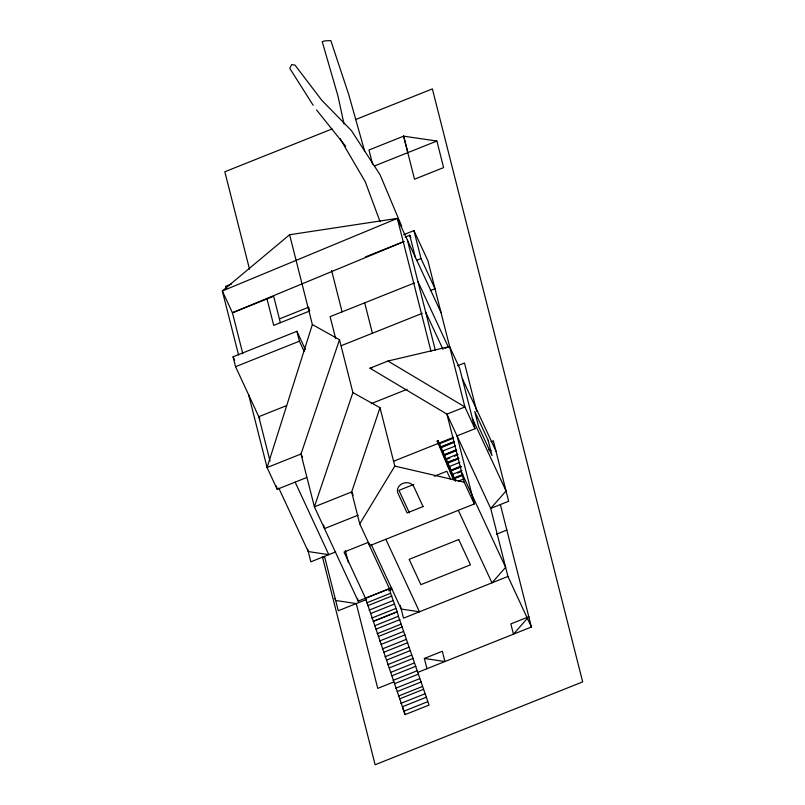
<?xml version="1.0" encoding="UTF-8"?>
<svg xmlns="http://www.w3.org/2000/svg" width="805" height="805" viewBox="0 0 805 805"><rect width="100%" height="100%" fill="white"/><g stroke="black" fill="none" stroke-linecap="round" stroke-linejoin="round"><path stroke-width="1.21" d="M441.08 312.662L397.318 218.386L289.599 234.738L312.36 324.566L267.079 467.544L277.182 489.309L306.544 477.586M312.36 324.566L339.499 339.73L301.01 454L314.393 506.828L358.165 601.114L391.753 587.7M352.892 392.568L314.393 506.828L351.654 491.956L380.02 407.733L352.892 392.568L339.499 339.73M417.805 672.366L531.401 627.004L507.945 576.461L490.698 508.418L446.936 414.142L369.998 368.207L387.96 361.032L449.582 346.532L459.685 368.298L475 428.733L457.039 435.908L474.286 503.95L369.847 545.649L359.744 523.884L394.812 466.085L380.02 407.733M289.599 234.738L222.331 290.977L238.532 354.904M403.939 241.601L232.434 312.753L242.828 353.757M332.093 128.941L224.826 171.777L249.52 269.182M355.418 119.633L432.376 88.902L582.669 681.875L375.13 764.75L322.352 556.537M403.607 136.166L414.515 179.213L443.615 167.591L436.884 141.026L403.607 136.166L368.972 149.992L372.554 164.129M374.305 166.021L436.884 141.026M226.346 288.733L225.732 286.328L231.498 284.024M403.637 234.708L413.921 230.602L427.928 260.78L464.898 406.968L475 428.733M405.106 237.103L409.755 235.251L410.792 237.485M365.39 256.936L403.919 241.55M416.437 260.367L421.005 258.536L413.921 230.602M279.405 318.891L308.677 307.208L309.643 311.012L273.72 325.351L266.898 298.454M414.454 282.968L330.11 316.647L335.665 338.543M259.834 418.972L235.563 366.688L233.058 356.806L296.914 331.298L305.357 349.491M235.563 366.688L299.42 341.189L296.914 331.298M430.343 290.585L435.012 288.713L421.005 258.536M341.28 345.677L422.162 313.376M286.65 405.579L258.777 416.708L270.027 461.064M445.085 348.324L449.582 346.532M457.532 365.792L464.495 363.015L476.731 411.315M371.246 403.617L407.058 389.308M453.326 479.619L437.185 441.029L438.021 440.697L439.922 444.803M393.494 461.285L453.577 437.296M437.89 443.827L438.725 443.495L438.021 440.697M453.406 438.182L439.439 443.756L440.285 447.117L440.607 447.811L454.573 442.227M440.285 447.117L454.262 441.543M441.854 446.765L451.172 443.042M456.747 450.438L443.947 455.55L443.625 454.865L442.659 451.052L455.469 445.94M443.625 454.865L456.435 449.754M455.731 450.569L444.088 455.217L443.464 453.648M458.931 458.649L447.288 463.298L446.966 462.613L446 458.8L457.643 454.151M449.814 458.085L446.322 459.484L446 458.8M454.473 456.224L457.965 454.835M491.1 441.704L493.344 440.808L508.659 501.253L490.698 508.418L506.063 490.99L472.404 418.469M446.966 462.613L458.609 457.965M457.914 458.78L447.308 462.493M461.104 466.86L450.629 471.046L450.307 470.351L449.341 466.538L459.816 462.352M413.77 484.439L398.948 490.366L409.393 512.876M434.298 476.248L446.845 471.237L450.498 479.116M450.307 470.351L460.782 466.175M450.77 470.704L461.245 466.528M462.11 475.534L453.97 478.784L452.682 474.286L461.99 470.563M457.653 473.109L461.144 471.72M358.104 515.18L324.506 528.593L323.59 524.991M453.648 478.1L462.956 474.376M454.111 478.452L462.261 475.202M458.347 481.098L464.173 478.774M335.645 551.918L310.841 561.82L307.631 549.161M322.614 557.593L324.616 556.788L338.291 610.743L366.678 599.413M334.548 598.87L335.212 598.608M496.464 534.218L506.838 530.072M388.684 590.629L392.156 589.24M366.657 602.854L390.606 593.285L389.449 588.727L365.5 598.286L373.339 621.38L397.288 611.82L390.606 593.285M367.935 605.591L391.884 596.032M369.093 610.16L393.041 600.59M370.652 613.531L394.601 603.961M371.809 618.089L395.758 608.53M374.476 625.847L398.415 616.288L397.268 611.72L373.319 621.289L405.106 714.619L429.055 705.059L398.415 616.288M376.005 629.138L399.954 619.578M507.945 576.461L403.506 618.17L400.276 605.441M377.163 633.706L401.101 624.137M378.43 636.453L402.379 626.884M379.588 641.011L403.536 631.452M381.157 644.382L405.096 634.823M382.305 648.941L406.253 639.381M383.834 652.241L407.783 642.672M384.991 656.8L408.94 647.24M386.521 660.1L410.47 650.531M387.678 664.658L411.627 655.099M389.207 667.949L413.156 658.389M424.366 658.44L442.327 651.265L444.924 661.529L424.366 658.44L426.962 668.703M390.365 672.517L414.313 662.948M391.894 675.808L415.843 666.248M393.051 680.376L417 670.807M393.766 681.966L377.736 688.366L356.253 603.579L335.685 600.48M394.581 683.666L418.53 674.107M395.738 688.225L419.687 678.665M397.268 691.525L421.216 681.966M398.425 696.084L422.373 686.524M399.703 698.831L423.651 689.271M400.86 703.399L424.809 693.83M402.42 706.76L426.368 697.2M403.577 711.328L427.525 701.759M369.998 368.207L372.413 367.633M488.685 449.985L491.1 450.347M394.812 466.085L464.183 482.185L474.286 503.95M387.96 361.032L464.898 406.968L446.936 414.142L464.183 482.185M316.516 109.933L345.597 146.208M313.165 105.274L289.74 68.294L291.732 64.561L295.043 65.145L321.728 100.202L351.413 130.601L380.041 174.695L401.755 226.376M339.972 138.47L365.289 181.799L380.061 221.667M417.926 281.579L448.425 347.297M462.281 378.561L495.94 451.072M425.634 311.988L442.992 349.38M461.869 473.058L505.631 567.334L491.976 582.84L458.317 510.32M442.659 451.052L442.981 451.736M449.341 466.538L450.146 469.134M437.185 441.029L438.131 443.082M452.682 474.286L453.487 476.882M299.42 341.189L304.169 351.413M385.816 539.28L419.475 611.79L401.192 609.043L371.216 544.462M353.164 495.226L351.654 491.956L359.744 523.884M389.429 588.626L368.006 542.479L344.057 552.049L365.48 598.185M225.732 286.328L226.789 288.593M302.519 457.26L301.01 454L267.079 467.544L248.675 394.943M295.143 482.135L328.802 554.655L308.245 551.556L278.792 488.112M233.058 356.806L234.627 360.197M440.868 446.856L450.287 468.691M451.283 470.985L455.741 481.33M438.725 443.495L454.654 480.434M443.505 455.228L444.994 458.679M445.99 460.973L448.959 467.876M449.955 470.17L451.434 473.622M402.389 706.689L405.106 714.619M364.655 151.239L348.756 94.618L330.805 40.562L324.375 40.944L322.221 41.689L337.969 96.037L344.027 123.99M500.428 504.795L531.401 627.004M403.657 136.035L407.863 152.618M409.755 235.251L415.471 257.821M407.421 240.152L435.344 350.316M430.997 351.262L397.318 218.386L222.331 290.977L232.434 312.753L273.67 296.28L280.371 322.694M364.705 302.831L372.413 333.24M331.59 270.43L342.085 311.867M369.264 543.375L369.847 545.649M345.375 550.68L348.424 562.685M357.551 598.709L358.165 601.114M276.316 485.888L277.182 489.309M528.805 616.741L513.449 634.169L510.843 623.905L528.805 616.741M423.068 506.576L407.109 512.946L397.922 493.173A8.624 7.235 -14.2 0 1 402.842 483.392A8.624 7.235 -14.2 0 1 413.891 486.804L423.068 506.576M458.719 539.541L409.141 559.344L420.884 584.651L470.462 564.848L458.719 539.541M488.132 440.285L474.769 411.516L478.653 426.811L492.006 455.58L488.132 440.285"/></g></svg>
